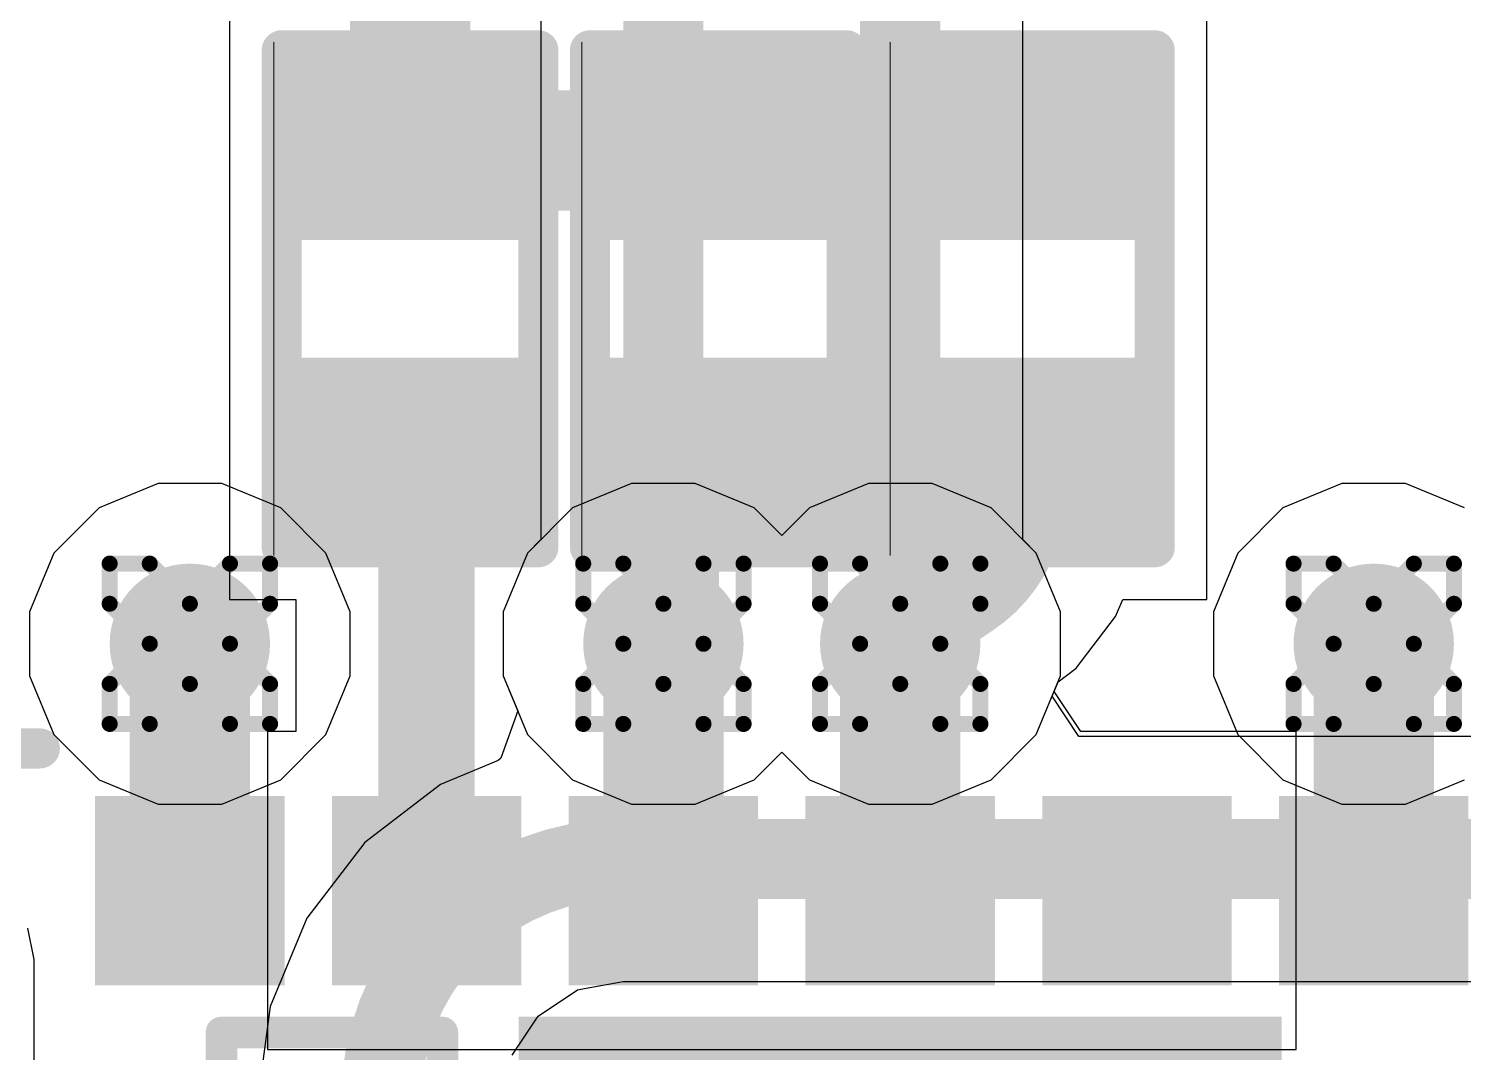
# Model space of a CAD drawing. Header units: inches. Extents: x -0.5 to 14, y -0.2 to 4.7.
# Drawn here: x 0.1427 to 0.3216, y 1.3517 to 1.4794 of the extents above; entities that cross this region are included whole.
import ezdxf

# ---------------------------------------------------------------- set-up
doc = ezdxf.new("R2010")
doc.units = ezdxf.units.IN
doc.header["$MEASUREMENT"] = 0
for name, color, linetype in [('Bottom Layer', 5, 'Continuous'), ('Bottom Overlay', 54, 'Continuous'), ('Bottom Paste', 16, 'Continuous'), ('Bottom Solder', 6, 'Continuous'), ('Drill Drawing', 1, 'Continuous'), ('GND', 16, 'Continuous'), ('POWER', 76, 'Continuous'), ('Top Layer', 1, 'Continuous'), ('Via Holes', 16, 'Continuous')]:
    doc.layers.add(name, color=color, linetype=linetype)

# ---------------------------------------------------------------- blocks, each defined once
blk = doc.blocks.new('R___0402_B_3')
at = {"layer": 'Bottom Layer'}
for points in [[(-0.0095, 0.0125), (-0.0095, -0.0125), (-0.0275, -0.0125), (-0.0275, 0.0125)], [(0.0275, 0.0125), (0.0275, -0.0125), (0.0095, -0.0125), (0.0095, 0.0125)]]:
    blk.add_hatch(color=5, dxfattribs=at).paths.add_polyline_path(points)
at = {"layer": 'Bottom Paste'}
for points in [[(-0.0095, 0.0125), (-0.0095, -0.0125), (-0.0275, -0.0125), (-0.0275, 0.0125)], [(0.0275, 0.0125), (0.0275, -0.0125), (0.0095, -0.0125), (0.0095, 0.0125)]]:
    blk.add_hatch(color=16, dxfattribs=at).paths.add_polyline_path(points)
at = {"layer": 'Bottom Solder'}
for points in [[(-0.00733, 0.01467), (-0.00733, -0.01467), (-0.02967, -0.01467), (-0.02967, 0.01467)], [(0.02967, 0.01467), (0.02967, -0.01467), (0.00733, -0.01467), (0.00733, 0.01467)]]:
    blk.add_hatch(color=6, dxfattribs=at).paths.add_polyline_path(points)
at = {"layer": 'Bottom Overlay'}
for points in [[(-0.031, 0.016, 0.005, 0.005, 0), (0.031, 0.016, 0.005, 0.005, 0)], [(-0.031, 0.016, 0.005, 0.005, 0), (-0.031, -0.016, 0.005, 0.005, 0)], [(0.031, 0.016, 0.005, 0.005, 0), (0.031, -0.016, 0.005, 0.005, 0)], [(-0.032, 0.017, 0.000127, 0.000127, 0), (0.032, 0.017, 0.000127, 0.000127, 0)], [(-0.031, -0.016, 0.005, 0.005, 0), (0.031, -0.016, 0.005, 0.005, 0)]]:
    blk.add_lwpolyline(points, format="xyseb", dxfattribs=at)
for points in [[(-0.03225, 0.016, 0.0025, 0.0025, 1), (-0.02975, 0.016, 0.0025, 0.0025, 1)], [(-0.03225, 0.016, 0.0025, 0.0025, 1), (-0.02975, 0.016, 0.0025, 0.0025, 1)], [(0.02975, 0.016, 0.0025, 0.0025, 1), (0.03225, 0.016, 0.0025, 0.0025, 1)], [(0.02975, 0.016, 0.0025, 0.0025, 1), (0.03225, 0.016, 0.0025, 0.0025, 1)], [(-0.03203, 0.017, 0.0000635, 0.0000635, 1), (-0.03197, 0.017, 0.0000635, 0.0000635, 1)], [(0.03197, 0.017, 0.0000635, 0.0000635, 1), (0.03203, 0.017, 0.0000635, 0.0000635, 1)], [(-0.03225, -0.016, 0.0025, 0.0025, 1), (-0.02975, -0.016, 0.0025, 0.0025, 1)], [(-0.03225, -0.016, 0.0025, 0.0025, 1), (-0.02975, -0.016, 0.0025, 0.0025, 1)], [(0.02975, -0.016, 0.0025, 0.0025, 1), (0.03225, -0.016, 0.0025, 0.0025, 1)], [(0.02975, -0.016, 0.0025, 0.0025, 1), (0.03225, -0.016, 0.0025, 0.0025, 1)]]:
    blk.add_lwpolyline(points, format="xyseb", close=True, dxfattribs=at)
blk = doc.blocks.new('R___0402_B_7')
at = {"layer": 'Bottom Layer'}
for points in [[(-0.0095, 0.0125), (-0.0095, -0.0125), (-0.0275, -0.0125), (-0.0275, 0.0125)], [(0.0275, 0.0125), (0.0275, -0.0125), (0.0095, -0.0125), (0.0095, 0.0125)]]:
    blk.add_hatch(color=5, dxfattribs=at).paths.add_polyline_path(points)
at = {"layer": 'Bottom Paste'}
for points in [[(-0.0095, 0.0125), (-0.0095, -0.0125), (-0.0275, -0.0125), (-0.0275, 0.0125)], [(0.0275, 0.0125), (0.0275, -0.0125), (0.0095, -0.0125), (0.0095, 0.0125)]]:
    blk.add_hatch(color=16, dxfattribs=at).paths.add_polyline_path(points)
at = {"layer": 'Bottom Solder'}
for points in [[(-0.00733, 0.01467), (-0.00733, -0.01467), (-0.02967, -0.01467), (-0.02967, 0.01467)], [(0.02967, 0.01467), (0.02967, -0.01467), (0.00733, -0.01467), (0.00733, 0.01467)]]:
    blk.add_hatch(color=6, dxfattribs=at).paths.add_polyline_path(points)
at = {"layer": 'Bottom Overlay'}
for points in [[(-0.031, 0.016, 0.005, 0.005, 0), (-0.031, -0.016, 0.005, 0.005, 0)], [(-0.031, 0.016, 0.005, 0.005, 0), (0.031, 0.016, 0.005, 0.005, 0)], [(0.031, 0.016, 0.005, 0.005, 0), (0.031, -0.016, 0.005, 0.005, 0)], [(-0.032, 0.017, 0.000127, 0.000127, 0), (0.032, 0.017, 0.000127, 0.000127, 0)], [(-0.031, -0.016, 0.005, 0.005, 0), (0.031, -0.016, 0.005, 0.005, 0)]]:
    blk.add_lwpolyline(points, format="xyseb", dxfattribs=at)
for points in [[(-0.03225, 0.016, 0.0025, 0.0025, 1), (-0.02975, 0.016, 0.0025, 0.0025, 1)], [(-0.03225, 0.016, 0.0025, 0.0025, 1), (-0.02975, 0.016, 0.0025, 0.0025, 1)], [(0.02975, 0.016, 0.0025, 0.0025, 1), (0.03225, 0.016, 0.0025, 0.0025, 1)], [(0.02975, 0.016, 0.0025, 0.0025, 1), (0.03225, 0.016, 0.0025, 0.0025, 1)], [(-0.03203, 0.017, 0.0000635, 0.0000635, 1), (-0.03197, 0.017, 0.0000635, 0.0000635, 1)], [(0.03197, 0.017, 0.0000635, 0.0000635, 1), (0.03203, 0.017, 0.0000635, 0.0000635, 1)], [(-0.03225, -0.016, 0.0025, 0.0025, 1), (-0.02975, -0.016, 0.0025, 0.0025, 1)], [(-0.03225, -0.016, 0.0025, 0.0025, 1), (-0.02975, -0.016, 0.0025, 0.0025, 1)], [(0.02975, -0.016, 0.0025, 0.0025, 1), (0.03225, -0.016, 0.0025, 0.0025, 1)], [(0.02975, -0.016, 0.0025, 0.0025, 1), (0.03225, -0.016, 0.0025, 0.0025, 1)]]:
    blk.add_lwpolyline(points, format="xyseb", close=True, dxfattribs=at)
blk = doc.blocks.new('R___0402_B_8')
at = {"layer": 'Bottom Layer'}
for points in [[(-0.0095, 0.0125), (-0.0095, -0.0125), (-0.0275, -0.0125), (-0.0275, 0.0125)], [(0.0275, 0.0125), (0.0275, -0.0125), (0.0095, -0.0125), (0.0095, 0.0125)]]:
    blk.add_hatch(color=5, dxfattribs=at).paths.add_polyline_path(points)
at = {"layer": 'Bottom Paste'}
for points in [[(-0.0095, 0.0125), (-0.0095, -0.0125), (-0.0275, -0.0125), (-0.0275, 0.0125)], [(0.0275, 0.0125), (0.0275, -0.0125), (0.0095, -0.0125), (0.0095, 0.0125)]]:
    blk.add_hatch(color=16, dxfattribs=at).paths.add_polyline_path(points)
at = {"layer": 'Bottom Solder'}
for points in [[(-0.00733, 0.01467), (-0.00733, -0.01467), (-0.02967, -0.01467), (-0.02967, 0.01467)], [(0.02967, 0.01467), (0.02967, -0.01467), (0.00733, -0.01467), (0.00733, 0.01467)]]:
    blk.add_hatch(color=6, dxfattribs=at).paths.add_polyline_path(points)
at = {"layer": 'Bottom Overlay'}
for points in [[(-0.031, 0.016, 0.005, 0.005, 0), (-0.031, -0.016, 0.005, 0.005, 0)], [(-0.031, 0.016, 0.005, 0.005, 0), (0.031, 0.016, 0.005, 0.005, 0)], [(0.031, 0.016, 0.005, 0.005, 0), (0.031, -0.016, 0.005, 0.005, 0)], [(-0.032, 0.017, 0.000127, 0.000127, 0), (0.032, 0.017, 0.000127, 0.000127, 0)], [(-0.031, -0.016, 0.005, 0.005, 0), (0.031, -0.016, 0.005, 0.005, 0)]]:
    blk.add_lwpolyline(points, format="xyseb", dxfattribs=at)
for points in [[(-0.03225, 0.016, 0.0025, 0.0025, 1), (-0.02975, 0.016, 0.0025, 0.0025, 1)], [(-0.03225, 0.016, 0.0025, 0.0025, 1), (-0.02975, 0.016, 0.0025, 0.0025, 1)], [(0.02975, 0.016, 0.0025, 0.0025, 1), (0.03225, 0.016, 0.0025, 0.0025, 1)], [(0.02975, 0.016, 0.0025, 0.0025, 1), (0.03225, 0.016, 0.0025, 0.0025, 1)], [(-0.03203, 0.017, 0.0000635, 0.0000635, 1), (-0.03197, 0.017, 0.0000635, 0.0000635, 1)], [(0.03197, 0.017, 0.0000635, 0.0000635, 1), (0.03203, 0.017, 0.0000635, 0.0000635, 1)], [(-0.03225, -0.016, 0.0025, 0.0025, 1), (-0.02975, -0.016, 0.0025, 0.0025, 1)], [(-0.03225, -0.016, 0.0025, 0.0025, 1), (-0.02975, -0.016, 0.0025, 0.0025, 1)], [(0.02975, -0.016, 0.0025, 0.0025, 1), (0.03225, -0.016, 0.0025, 0.0025, 1)], [(0.02975, -0.016, 0.0025, 0.0025, 1), (0.03225, -0.016, 0.0025, 0.0025, 1)]]:
    blk.add_lwpolyline(points, format="xyseb", close=True, dxfattribs=at)
blk = doc.blocks.new('VL53L5CXV0GC_1_B_22')
at = {"layer": 'Bottom Layer'}
for points in [[(-0.04559, 0.02362), (0.04559, 0.02362), (0.04559, -0.02363), (-0.04559, -0.02363)], [(-0.06889, -0.03149), (-0.04921, -0.03149), (-0.04921, -0.05118), (-0.06889, -0.05118)], [(-0.03937, -0.03149), (-0.01969, -0.03149), (-0.01969, -0.05118), (-0.03937, -0.05118)], [(-0.00984, -0.03149), (0.00984, -0.03149), (0.00984, -0.05118), (-0.00984, -0.05118)], [(0.01969, -0.03149), (0.03937, -0.03149), (0.03937, -0.05118), (0.01969, -0.05118)], [(0.04922, -0.03149), (0.0689, -0.03149), (0.0689, -0.05118), (0.04922, -0.05118)], [(0.07874, -0.03149), (0.09842, -0.03149), (0.09842, -0.05118), (0.07874, -0.05118)]]:
    blk.add_hatch(color=5, dxfattribs=at).paths.add_polyline_path(points)
at = {"layer": 'Bottom Paste'}
for points in [[(-0.04559, 0.02362), (0.04559, 0.02362), (0.04559, -0.02363), (-0.04559, -0.02363)], [(-0.06889, -0.03149), (-0.04921, -0.03149), (-0.04921, -0.05118), (-0.06889, -0.05118)], [(-0.03937, -0.03149), (-0.01969, -0.03149), (-0.01969, -0.05118), (-0.03937, -0.05118)], [(-0.00984, -0.03149), (0.00984, -0.03149), (0.00984, -0.05118), (-0.00984, -0.05118)], [(0.01969, -0.03149), (0.03937, -0.03149), (0.03937, -0.05118), (0.01969, -0.05118)], [(0.04922, -0.03149), (0.0689, -0.03149), (0.0689, -0.05118), (0.04922, -0.05118)], [(0.07874, -0.03149), (0.09842, -0.03149), (0.09842, -0.05118), (0.07874, -0.05118)]]:
    blk.add_hatch(color=16, dxfattribs=at).paths.add_polyline_path(points)
at = {"layer": 'Bottom Solder'}
for points in [[(-0.04756, 0.02559), (0.04756, 0.02559), (0.04756, -0.0256), (-0.04756, -0.0256)], [(-0.07086, -0.02952), (-0.04724, -0.02952), (-0.04724, -0.05315), (-0.07086, -0.05315)], [(-0.04134, -0.02952), (-0.01772, -0.02952), (-0.01772, -0.05315), (-0.04134, -0.05315)], [(-0.01181, -0.02952), (0.01181, -0.02952), (0.01181, -0.05315), (-0.01181, -0.05315)], [(0.01772, -0.02952), (0.04134, -0.02952), (0.04134, -0.05315), (0.01772, -0.05315)], [(0.04725, -0.02952), (0.07087, -0.02952), (0.07087, -0.05315), (0.04725, -0.05315)], [(0.07677, -0.02952), (0.10039, -0.02952), (0.10039, -0.05315), (0.07677, -0.05315)]]:
    blk.add_hatch(color=6, dxfattribs=at).paths.add_polyline_path(points)
at = {"layer": 'Bottom Overlay'}
for points in [[(0.05709, 0.02361, 0.00394, 0.00394, 0), (0.05709, -0.02363, 0.00394, 0.00394, 0)], [(0.08465, 0.02361, 0.00394, 0.00394, 0), (0.08465, -0.02363, 0.00394, 0.00394, 0)], [(0.08465, -0.02363, 0.00394, 0.00394, 0), (0.05709, -0.02363, 0.00394, 0.00394, 0)], [(0.12599, -0.05906, 0.005, 0.005, 0), (0.10729, -0.05906, 0.005, 0.005, 0)]]:
    blk.add_lwpolyline(points, format="xyseb", dxfattribs=at)
for points in [[(0.05611, -0.02363, 0.00197, 0.00197, 1), (0.05807, -0.02363, 0.00197, 0.00197, 1)], [(0.05611, -0.02363, 0.00197, 0.00197, 1), (0.05807, -0.02363, 0.00197, 0.00197, 1)], [(0.08367, -0.02363, 0.00197, 0.00197, 1), (0.08563, -0.02363, 0.00197, 0.00197, 1)], [(0.08367, -0.02363, 0.00197, 0.00197, 1), (0.08563, -0.02363, 0.00197, 0.00197, 1)], [(0.10604, -0.05906, 0.0025, 0.0025, 1), (0.10854, -0.05906, 0.0025, 0.0025, 1)]]:
    blk.add_lwpolyline(points, format="xyseb", close=True, dxfattribs=at)

msp = doc.modelspace()

# ---------------------------------------------------------------- hatches: boundary and pattern name
at = {"layer": 'Bottom Layer'}
h = msp.add_hatch(color=5, dxfattribs=at)
edge = h.paths.add_edge_path()
edge.add_arc((0.16278, 1.40271), 0.01, 0, 360)
h = msp.add_hatch(color=5, dxfattribs=at)
edge = h.paths.add_edge_path()
edge.add_arc((0.22183, 1.40271), 0.01, 0, 360)
h = msp.add_hatch(color=5, dxfattribs=at)
edge = h.paths.add_edge_path()
edge.add_arc((0.25136, 1.40271), 0.01, 0, 360)
h = msp.add_hatch(color=5, dxfattribs=at)
edge = h.paths.add_edge_path()
edge.add_arc((0.31041, 1.40271), 0.01, 0, 360)
at = {"layer": 'GND'}
h = msp.add_hatch(color=16, dxfattribs=at)
edge = h.paths.add_edge_path()
edge.add_arc((0.16278, 1.40271), 0.01, 0, 360)
h = msp.add_hatch(color=16, dxfattribs=at)
edge = h.paths.add_edge_path()
edge.add_arc((0.22183, 1.40271), 0.01, 0, 360)
h = msp.add_hatch(color=16, dxfattribs=at)
edge = h.paths.add_edge_path()
edge.add_arc((0.25136, 1.40271), 0.01, 0, 360)
h = msp.add_hatch(color=16, dxfattribs=at)
edge = h.paths.add_edge_path()
edge.add_arc((0.31041, 1.40271), 0.01, 0, 360)
at = {"layer": 'POWER'}
h = msp.add_hatch(color=76, dxfattribs=at)
edge = h.paths.add_edge_path()
edge.add_arc((0.16278, 1.40271), 0.01, 0, 360)
h = msp.add_hatch(color=76, dxfattribs=at)
edge = h.paths.add_edge_path()
edge.add_arc((0.22183, 1.40271), 0.01, 0, 360)
h = msp.add_hatch(color=76, dxfattribs=at)
edge = h.paths.add_edge_path()
edge.add_arc((0.25136, 1.40271), 0.01, 0, 360)
h = msp.add_hatch(color=76, dxfattribs=at)
edge = h.paths.add_edge_path()
edge.add_arc((0.31041, 1.40271), 0.01, 0, 360)
at = {"layer": 'Top Layer'}
h = msp.add_hatch(color=1, dxfattribs=at)
edge = h.paths.add_edge_path()
edge.add_arc((0.16278, 1.40271), 0.01, 0, 360)
h = msp.add_hatch(color=1, dxfattribs=at)
edge = h.paths.add_edge_path()
edge.add_arc((0.22183, 1.40271), 0.01, 0, 360)
h = msp.add_hatch(color=1, dxfattribs=at)
edge = h.paths.add_edge_path()
edge.add_arc((0.25136, 1.40271), 0.01, 0, 360)
h = msp.add_hatch(color=1, dxfattribs=at)
edge = h.paths.add_edge_path()
edge.add_arc((0.31041, 1.40271), 0.01, 0, 360)
at = {"layer": 'Via Holes'}
h = msp.add_hatch(color=7, dxfattribs=at)
edge = h.paths.add_edge_path()
edge.add_arc((0.16278, 1.40271), 0.005, 0, 360)
h = msp.add_hatch(color=7, dxfattribs=at)
edge = h.paths.add_edge_path()
edge.add_arc((0.22183, 1.40271), 0.005, 0, 360)
h = msp.add_hatch(color=7, dxfattribs=at)
edge = h.paths.add_edge_path()
edge.add_arc((0.25136, 1.40271), 0.005, 0, 360)
h = msp.add_hatch(color=7, dxfattribs=at)
edge = h.paths.add_edge_path()
edge.add_arc((0.31041, 1.40271), 0.005, 0, 360)

# ---------------------------------------------------------------- linework, layer by layer
at = {"layer": 'Bottom Layer'}
for p, q in [((0.16774, 1.48325), (0.16774, 1.44525)), ((0.2896, 1.44525), (0.2896, 1.48325)), ((0.16774, 1.44525), (0.16774, 1.40825)), ((0.2896, 1.40825), (0.2896, 1.44525)), ((0.16774, 1.40825), (0.17599, 1.40825)), ((0.17599, 1.40825), (0.17599, 1.39177)), ((0.27822, 1.4061), (0.27911, 1.40825)), ((0.27911, 1.40825), (0.2896, 1.40825)), ((0.27329, 1.39968), (0.27822, 1.4061)), ((0.27105, 1.39796), (0.27329, 1.39968)), ((0.27055, 1.39677), (0.27105, 1.39796)), ((0.27389, 1.39177), (0.27055, 1.39677)), ((0.17599, 1.39177), (0.17246, 1.39177)), ((0.17246, 1.39177), (0.17246, 1.35208)), ((0.30074, 1.39177), (0.27389, 1.39177)), ((0.30074, 1.35208), (0.30074, 1.39177)), ((0.17246, 1.35208), (0.30074, 1.35208))]:
    msp.add_line(p, q, dxfattribs=at)
for points in [[(0.19024, 1.46425, 0.015, 0.015, 0), (0.19024, 1.49964, 0.015, 0.015, 0)], [(0.19024, 1.46425, 0.015, 0.015, 0), (0.2671, 1.46425, 0.015, 0.015, 0)], [(0.22375, 1.42325, 0.01, 0.01, 0), (0.22775, 1.42725, 0.01, 0.01, 0)], [(0.22775, 1.42725, 0.01, 0.01, 0), (0.22867, 1.42725, 0.01, 0.01, 0)], [(0.2671, 1.4216, 0.01, 0.01, 0), (0.2671, 1.42725, 0.01, 0.01, 0)], [(0.1923, 1.37193, 0.012, 0.012, 0), (0.1923, 1.42425, 0.012, 0.012, 0)], [(0.22375, 1.40462, 0.01, 0.01, 0), (0.22375, 1.42325, 0.01, 0.01, 0)], [(0.2671, 1.4216, 0.01, 0.01, -0.251161), (0.26008, 1.40849, 0.01, 0.01, 0)], [(0.25136, 1.40271, 0.01, 0.01, 0), (0.26008, 1.40849, 0.01, 0.01, 0)], [(0.16278, 1.37193, 0.015, 0.015, 0), (0.16278, 1.40271, 0.015, 0.015, 0)], [(0.22183, 1.37193, 0.015, 0.015, 0), (0.22183, 1.40271, 0.015, 0.015, 0)], [(0.25136, 1.37193, 0.015, 0.015, 0), (0.25136, 1.40271, 0.015, 0.015, 0)], [(0.31041, 1.37193, 0.015, 0.015, 0), (0.31041, 1.40271, 0.015, 0.015, 0)], [(0.22183, 1.40271, 0.01, 0.01, 0), (0.22375, 1.40462, 0.01, 0.01, 0)]]:
    msp.add_lwpolyline(points, format="xyseb", dxfattribs=at)
for points in [[(0.18649, 1.46425, 0.0075, 0.0075, 1), (0.19399, 1.46425, 0.0075, 0.0075, 1)], [(0.18649, 1.46425, 0.0075, 0.0075, 1), (0.19399, 1.46425, 0.0075, 0.0075, 1)], [(0.26335, 1.46425, 0.0075, 0.0075, 1), (0.27085, 1.46425, 0.0075, 0.0075, 1)], [(0.22525, 1.42725, 0.005, 0.005, 1), (0.23025, 1.42725, 0.005, 0.005, 1)], [(0.22525, 1.42725, 0.005, 0.005, 1), (0.23025, 1.42725, 0.005, 0.005, 1)], [(0.22617, 1.42725, 0.005, 0.005, 1), (0.23117, 1.42725, 0.005, 0.005, 1)], [(0.2646, 1.42725, 0.005, 0.005, 1), (0.2696, 1.42725, 0.005, 0.005, 1)], [(0.1893, 1.42425, 0.006, 0.006, 1), (0.1953, 1.42425, 0.006, 0.006, 1)], [(0.22125, 1.42325, 0.005, 0.005, 1), (0.22625, 1.42325, 0.005, 0.005, 1)], [(0.22125, 1.42325, 0.005, 0.005, 1), (0.22625, 1.42325, 0.005, 0.005, 1)], [(0.2646, 1.4216, 0.005, 0.005, 1), (0.2696, 1.4216, 0.005, 0.005, 1)], [(0.2646, 1.4216, 0.005, 0.005, 1), (0.2696, 1.4216, 0.005, 0.005, 1)], [(0.25758, 1.40849, 0.005, 0.005, 1), (0.26258, 1.40849, 0.005, 0.005, 1)], [(0.25758, 1.40849, 0.005, 0.005, 1), (0.26258, 1.40849, 0.005, 0.005, 1)], [(0.15903, 1.40271, 0.0075, 0.0075, 1), (0.16653, 1.40271, 0.0075, 0.0075, 1)], [(0.21808, 1.40271, 0.0075, 0.0075, 1), (0.22558, 1.40271, 0.0075, 0.0075, 1)], [(0.24761, 1.40271, 0.0075, 0.0075, 1), (0.25511, 1.40271, 0.0075, 0.0075, 1)], [(0.30666, 1.40271, 0.0075, 0.0075, 1), (0.31416, 1.40271, 0.0075, 0.0075, 1)], [(0.22125, 1.40462, 0.005, 0.005, 1), (0.22625, 1.40462, 0.005, 0.005, 1)], [(0.22125, 1.40462, 0.005, 0.005, 1), (0.22625, 1.40462, 0.005, 0.005, 1)], [(0.21933, 1.40271, 0.005, 0.005, 1), (0.22433, 1.40271, 0.005, 0.005, 1)], [(0.24886, 1.40271, 0.005, 0.005, 1), (0.25386, 1.40271, 0.005, 0.005, 1)], [(0.15903, 1.37193, 0.0075, 0.0075, 1), (0.16653, 1.37193, 0.0075, 0.0075, 1)], [(0.21808, 1.37193, 0.0075, 0.0075, 1), (0.22558, 1.37193, 0.0075, 0.0075, 1)], [(0.24761, 1.37193, 0.0075, 0.0075, 1), (0.25511, 1.37193, 0.0075, 0.0075, 1)], [(0.30666, 1.37193, 0.0075, 0.0075, 1), (0.31416, 1.37193, 0.0075, 0.0075, 1)], [(0.1893, 1.37193, 0.006, 0.006, 1), (0.1953, 1.37193, 0.006, 0.006, 1)]]:
    msp.add_lwpolyline(points, format="xyseb", close=True, dxfattribs=at)
at = {"layer": 'Drill Drawing'}
for points in [[(0.15278, 1.4077, 0.002, 0.002, 0), (0.15278, 1.41271, 0.002, 0.002, 0)], [(0.15278, 1.41271, 0.002, 0.002, 0), (0.15778, 1.41271, 0.002, 0.002, 0)], [(0.15778, 1.41271, 0.002, 0.002, 0), (0.16278, 1.4077, 0.002, 0.002, 0)], [(0.16278, 1.4077, 0.002, 0.002, 0), (0.16778, 1.41271, 0.002, 0.002, 0)], [(0.16778, 1.41271, 0.002, 0.002, 0), (0.17278, 1.41271, 0.002, 0.002, 0)], [(0.17278, 1.4077, 0.002, 0.002, 0), (0.17278, 1.41271, 0.002, 0.002, 0)], [(0.21183, 1.4077, 0.002, 0.002, 0), (0.21183, 1.41271, 0.002, 0.002, 0)], [(0.21183, 1.41271, 0.002, 0.002, 0), (0.21683, 1.41271, 0.002, 0.002, 0)], [(0.21683, 1.41271, 0.002, 0.002, 0), (0.22183, 1.4077, 0.002, 0.002, 0)], [(0.22183, 1.4077, 0.002, 0.002, 0), (0.22683, 1.41271, 0.002, 0.002, 0)], [(0.22683, 1.41271, 0.002, 0.002, 0), (0.23183, 1.41271, 0.002, 0.002, 0)], [(0.23183, 1.4077, 0.002, 0.002, 0), (0.23183, 1.41271, 0.002, 0.002, 0)], [(0.24136, 1.4077, 0.002, 0.002, 0), (0.24136, 1.41271, 0.002, 0.002, 0)], [(0.24136, 1.41271, 0.002, 0.002, 0), (0.24636, 1.41271, 0.002, 0.002, 0)], [(0.24636, 1.41271, 0.002, 0.002, 0), (0.25136, 1.4077, 0.002, 0.002, 0)], [(0.25136, 1.4077, 0.002, 0.002, 0), (0.25636, 1.41271, 0.002, 0.002, 0)], [(0.25636, 1.41271, 0.002, 0.002, 0), (0.26136, 1.41271, 0.002, 0.002, 0)], [(0.26136, 1.4077, 0.002, 0.002, 0), (0.26136, 1.41271, 0.002, 0.002, 0)], [(0.30041, 1.4077, 0.002, 0.002, 0), (0.30041, 1.41271, 0.002, 0.002, 0)], [(0.30041, 1.41271, 0.002, 0.002, 0), (0.30541, 1.41271, 0.002, 0.002, 0)], [(0.30541, 1.41271, 0.002, 0.002, 0), (0.31041, 1.4077, 0.002, 0.002, 0)], [(0.31041, 1.4077, 0.002, 0.002, 0), (0.31541, 1.41271, 0.002, 0.002, 0)], [(0.31541, 1.41271, 0.002, 0.002, 0), (0.32041, 1.41271, 0.002, 0.002, 0)], [(0.32041, 1.4077, 0.002, 0.002, 0), (0.32041, 1.41271, 0.002, 0.002, 0)], [(0.15278, 1.4077, 0.002, 0.002, 0), (0.15778, 1.40271, 0.002, 0.002, 0)], [(0.16778, 1.40271, 0.002, 0.002, 0), (0.17278, 1.4077, 0.002, 0.002, 0)], [(0.21183, 1.4077, 0.002, 0.002, 0), (0.21683, 1.40271, 0.002, 0.002, 0)], [(0.22683, 1.40271, 0.002, 0.002, 0), (0.23183, 1.4077, 0.002, 0.002, 0)], [(0.24136, 1.4077, 0.002, 0.002, 0), (0.24636, 1.40271, 0.002, 0.002, 0)], [(0.25636, 1.40271, 0.002, 0.002, 0), (0.26136, 1.4077, 0.002, 0.002, 0)], [(0.30041, 1.4077, 0.002, 0.002, 0), (0.30541, 1.40271, 0.002, 0.002, 0)], [(0.31541, 1.40271, 0.002, 0.002, 0), (0.32041, 1.4077, 0.002, 0.002, 0)], [(0.15278, 1.3977, 0.002, 0.002, 0), (0.15778, 1.40271, 0.002, 0.002, 0)], [(0.16778, 1.40271, 0.002, 0.002, 0), (0.17278, 1.3977, 0.002, 0.002, 0)], [(0.21183, 1.3977, 0.002, 0.002, 0), (0.21683, 1.40271, 0.002, 0.002, 0)], [(0.22683, 1.40271, 0.002, 0.002, 0), (0.23183, 1.3977, 0.002, 0.002, 0)], [(0.24136, 1.3977, 0.002, 0.002, 0), (0.24636, 1.40271, 0.002, 0.002, 0)], [(0.25636, 1.40271, 0.002, 0.002, 0), (0.26136, 1.3977, 0.002, 0.002, 0)], [(0.30041, 1.3977, 0.002, 0.002, 0), (0.30541, 1.40271, 0.002, 0.002, 0)], [(0.31541, 1.40271, 0.002, 0.002, 0), (0.32041, 1.3977, 0.002, 0.002, 0)], [(0.15278, 1.39271, 0.002, 0.002, 0), (0.15278, 1.3977, 0.002, 0.002, 0)], [(0.15778, 1.39271, 0.002, 0.002, 0), (0.16278, 1.3977, 0.002, 0.002, 0)], [(0.16278, 1.3977, 0.002, 0.002, 0), (0.16778, 1.39271, 0.002, 0.002, 0)], [(0.17278, 1.39271, 0.002, 0.002, 0), (0.17278, 1.3977, 0.002, 0.002, 0)], [(0.21183, 1.39271, 0.002, 0.002, 0), (0.21183, 1.3977, 0.002, 0.002, 0)], [(0.21683, 1.39271, 0.002, 0.002, 0), (0.22183, 1.3977, 0.002, 0.002, 0)], [(0.22183, 1.3977, 0.002, 0.002, 0), (0.22683, 1.39271, 0.002, 0.002, 0)], [(0.23183, 1.39271, 0.002, 0.002, 0), (0.23183, 1.3977, 0.002, 0.002, 0)], [(0.24136, 1.39271, 0.002, 0.002, 0), (0.24136, 1.3977, 0.002, 0.002, 0)], [(0.24636, 1.39271, 0.002, 0.002, 0), (0.25136, 1.3977, 0.002, 0.002, 0)], [(0.25136, 1.3977, 0.002, 0.002, 0), (0.25636, 1.39271, 0.002, 0.002, 0)], [(0.26136, 1.39271, 0.002, 0.002, 0), (0.26136, 1.3977, 0.002, 0.002, 0)], [(0.30041, 1.39271, 0.002, 0.002, 0), (0.30041, 1.3977, 0.002, 0.002, 0)], [(0.30541, 1.39271, 0.002, 0.002, 0), (0.31041, 1.3977, 0.002, 0.002, 0)], [(0.31041, 1.3977, 0.002, 0.002, 0), (0.31541, 1.39271, 0.002, 0.002, 0)], [(0.32041, 1.39271, 0.002, 0.002, 0), (0.32041, 1.3977, 0.002, 0.002, 0)], [(0.15278, 1.39271, 0.002, 0.002, 0), (0.15778, 1.39271, 0.002, 0.002, 0)], [(0.16778, 1.39271, 0.002, 0.002, 0), (0.17278, 1.39271, 0.002, 0.002, 0)], [(0.21183, 1.39271, 0.002, 0.002, 0), (0.21683, 1.39271, 0.002, 0.002, 0)], [(0.22683, 1.39271, 0.002, 0.002, 0), (0.23183, 1.39271, 0.002, 0.002, 0)], [(0.24136, 1.39271, 0.002, 0.002, 0), (0.24636, 1.39271, 0.002, 0.002, 0)], [(0.25636, 1.39271, 0.002, 0.002, 0), (0.26136, 1.39271, 0.002, 0.002, 0)], [(0.30041, 1.39271, 0.002, 0.002, 0), (0.30541, 1.39271, 0.002, 0.002, 0)], [(0.31541, 1.39271, 0.002, 0.002, 0), (0.32041, 1.39271, 0.002, 0.002, 0)]]:
    msp.add_lwpolyline(points, format="xyseb", dxfattribs=at)
for points in [[(0.15228, 1.41271, 0.001, 0.001, 1), (0.15328, 1.41271, 0.001, 0.001, 1)], [(0.15228, 1.41271, 0.001, 0.001, 1), (0.15328, 1.41271, 0.001, 0.001, 1)], [(0.15728, 1.41271, 0.001, 0.001, 1), (0.15828, 1.41271, 0.001, 0.001, 1)], [(0.15728, 1.41271, 0.001, 0.001, 1), (0.15828, 1.41271, 0.001, 0.001, 1)], [(0.16728, 1.41271, 0.001, 0.001, 1), (0.16828, 1.41271, 0.001, 0.001, 1)], [(0.16728, 1.41271, 0.001, 0.001, 1), (0.16828, 1.41271, 0.001, 0.001, 1)], [(0.17228, 1.41271, 0.001, 0.001, 1), (0.17328, 1.41271, 0.001, 0.001, 1)], [(0.17228, 1.41271, 0.001, 0.001, 1), (0.17328, 1.41271, 0.001, 0.001, 1)], [(0.21133, 1.41271, 0.001, 0.001, 1), (0.21233, 1.41271, 0.001, 0.001, 1)], [(0.21133, 1.41271, 0.001, 0.001, 1), (0.21233, 1.41271, 0.001, 0.001, 1)], [(0.21633, 1.41271, 0.001, 0.001, 1), (0.21733, 1.41271, 0.001, 0.001, 1)], [(0.21633, 1.41271, 0.001, 0.001, 1), (0.21733, 1.41271, 0.001, 0.001, 1)], [(0.22633, 1.41271, 0.001, 0.001, 1), (0.22733, 1.41271, 0.001, 0.001, 1)], [(0.22633, 1.41271, 0.001, 0.001, 1), (0.22733, 1.41271, 0.001, 0.001, 1)], [(0.23133, 1.41271, 0.001, 0.001, 1), (0.23233, 1.41271, 0.001, 0.001, 1)], [(0.23133, 1.41271, 0.001, 0.001, 1), (0.23233, 1.41271, 0.001, 0.001, 1)], [(0.24086, 1.41271, 0.001, 0.001, 1), (0.24186, 1.41271, 0.001, 0.001, 1)], [(0.24086, 1.41271, 0.001, 0.001, 1), (0.24186, 1.41271, 0.001, 0.001, 1)], [(0.24586, 1.41271, 0.001, 0.001, 1), (0.24686, 1.41271, 0.001, 0.001, 1)], [(0.24586, 1.41271, 0.001, 0.001, 1), (0.24686, 1.41271, 0.001, 0.001, 1)], [(0.25586, 1.41271, 0.001, 0.001, 1), (0.25686, 1.41271, 0.001, 0.001, 1)], [(0.25586, 1.41271, 0.001, 0.001, 1), (0.25686, 1.41271, 0.001, 0.001, 1)], [(0.26086, 1.41271, 0.001, 0.001, 1), (0.26186, 1.41271, 0.001, 0.001, 1)], [(0.26086, 1.41271, 0.001, 0.001, 1), (0.26186, 1.41271, 0.001, 0.001, 1)], [(0.29991, 1.41271, 0.001, 0.001, 1), (0.30091, 1.41271, 0.001, 0.001, 1)], [(0.29991, 1.41271, 0.001, 0.001, 1), (0.30091, 1.41271, 0.001, 0.001, 1)], [(0.30491, 1.41271, 0.001, 0.001, 1), (0.30591, 1.41271, 0.001, 0.001, 1)], [(0.30491, 1.41271, 0.001, 0.001, 1), (0.30591, 1.41271, 0.001, 0.001, 1)], [(0.31491, 1.41271, 0.001, 0.001, 1), (0.31591, 1.41271, 0.001, 0.001, 1)], [(0.31491, 1.41271, 0.001, 0.001, 1), (0.31591, 1.41271, 0.001, 0.001, 1)], [(0.31991, 1.41271, 0.001, 0.001, 1), (0.32091, 1.41271, 0.001, 0.001, 1)], [(0.31991, 1.41271, 0.001, 0.001, 1), (0.32091, 1.41271, 0.001, 0.001, 1)], [(0.15228, 1.4077, 0.001, 0.001, 1), (0.15328, 1.4077, 0.001, 0.001, 1)], [(0.15228, 1.4077, 0.001, 0.001, 1), (0.15328, 1.4077, 0.001, 0.001, 1)], [(0.16228, 1.4077, 0.001, 0.001, 1), (0.16328, 1.4077, 0.001, 0.001, 1)], [(0.16228, 1.4077, 0.001, 0.001, 1), (0.16328, 1.4077, 0.001, 0.001, 1)], [(0.17228, 1.4077, 0.001, 0.001, 1), (0.17328, 1.4077, 0.001, 0.001, 1)], [(0.17228, 1.4077, 0.001, 0.001, 1), (0.17328, 1.4077, 0.001, 0.001, 1)], [(0.21133, 1.4077, 0.001, 0.001, 1), (0.21233, 1.4077, 0.001, 0.001, 1)], [(0.21133, 1.4077, 0.001, 0.001, 1), (0.21233, 1.4077, 0.001, 0.001, 1)], [(0.22133, 1.4077, 0.001, 0.001, 1), (0.22233, 1.4077, 0.001, 0.001, 1)], [(0.22133, 1.4077, 0.001, 0.001, 1), (0.22233, 1.4077, 0.001, 0.001, 1)], [(0.23133, 1.4077, 0.001, 0.001, 1), (0.23233, 1.4077, 0.001, 0.001, 1)], [(0.23133, 1.4077, 0.001, 0.001, 1), (0.23233, 1.4077, 0.001, 0.001, 1)], [(0.24086, 1.4077, 0.001, 0.001, 1), (0.24186, 1.4077, 0.001, 0.001, 1)], [(0.24086, 1.4077, 0.001, 0.001, 1), (0.24186, 1.4077, 0.001, 0.001, 1)], [(0.25086, 1.4077, 0.001, 0.001, 1), (0.25186, 1.4077, 0.001, 0.001, 1)], [(0.25086, 1.4077, 0.001, 0.001, 1), (0.25186, 1.4077, 0.001, 0.001, 1)], [(0.26086, 1.4077, 0.001, 0.001, 1), (0.26186, 1.4077, 0.001, 0.001, 1)], [(0.26086, 1.4077, 0.001, 0.001, 1), (0.26186, 1.4077, 0.001, 0.001, 1)], [(0.29991, 1.4077, 0.001, 0.001, 1), (0.30091, 1.4077, 0.001, 0.001, 1)], [(0.29991, 1.4077, 0.001, 0.001, 1), (0.30091, 1.4077, 0.001, 0.001, 1)], [(0.30991, 1.4077, 0.001, 0.001, 1), (0.31091, 1.4077, 0.001, 0.001, 1)], [(0.30991, 1.4077, 0.001, 0.001, 1), (0.31091, 1.4077, 0.001, 0.001, 1)], [(0.31991, 1.4077, 0.001, 0.001, 1), (0.32091, 1.4077, 0.001, 0.001, 1)], [(0.31991, 1.4077, 0.001, 0.001, 1), (0.32091, 1.4077, 0.001, 0.001, 1)], [(0.15728, 1.40271, 0.001, 0.001, 1), (0.15828, 1.40271, 0.001, 0.001, 1)], [(0.15728, 1.40271, 0.001, 0.001, 1), (0.15828, 1.40271, 0.001, 0.001, 1)], [(0.16728, 1.40271, 0.001, 0.001, 1), (0.16828, 1.40271, 0.001, 0.001, 1)], [(0.16728, 1.40271, 0.001, 0.001, 1), (0.16828, 1.40271, 0.001, 0.001, 1)], [(0.21633, 1.40271, 0.001, 0.001, 1), (0.21733, 1.40271, 0.001, 0.001, 1)], [(0.21633, 1.40271, 0.001, 0.001, 1), (0.21733, 1.40271, 0.001, 0.001, 1)], [(0.22633, 1.40271, 0.001, 0.001, 1), (0.22733, 1.40271, 0.001, 0.001, 1)], [(0.22633, 1.40271, 0.001, 0.001, 1), (0.22733, 1.40271, 0.001, 0.001, 1)], [(0.24586, 1.40271, 0.001, 0.001, 1), (0.24686, 1.40271, 0.001, 0.001, 1)], [(0.24586, 1.40271, 0.001, 0.001, 1), (0.24686, 1.40271, 0.001, 0.001, 1)], [(0.25586, 1.40271, 0.001, 0.001, 1), (0.25686, 1.40271, 0.001, 0.001, 1)], [(0.25586, 1.40271, 0.001, 0.001, 1), (0.25686, 1.40271, 0.001, 0.001, 1)], [(0.30491, 1.40271, 0.001, 0.001, 1), (0.30591, 1.40271, 0.001, 0.001, 1)], [(0.30491, 1.40271, 0.001, 0.001, 1), (0.30591, 1.40271, 0.001, 0.001, 1)], [(0.31491, 1.40271, 0.001, 0.001, 1), (0.31591, 1.40271, 0.001, 0.001, 1)], [(0.31491, 1.40271, 0.001, 0.001, 1), (0.31591, 1.40271, 0.001, 0.001, 1)], [(0.15228, 1.3977, 0.001, 0.001, 1), (0.15328, 1.3977, 0.001, 0.001, 1)], [(0.15228, 1.3977, 0.001, 0.001, 1), (0.15328, 1.3977, 0.001, 0.001, 1)], [(0.16228, 1.3977, 0.001, 0.001, 1), (0.16328, 1.3977, 0.001, 0.001, 1)], [(0.16228, 1.3977, 0.001, 0.001, 1), (0.16328, 1.3977, 0.001, 0.001, 1)], [(0.17228, 1.3977, 0.001, 0.001, 1), (0.17328, 1.3977, 0.001, 0.001, 1)], [(0.17228, 1.3977, 0.001, 0.001, 1), (0.17328, 1.3977, 0.001, 0.001, 1)], [(0.21133, 1.3977, 0.001, 0.001, 1), (0.21233, 1.3977, 0.001, 0.001, 1)], [(0.21133, 1.3977, 0.001, 0.001, 1), (0.21233, 1.3977, 0.001, 0.001, 1)], [(0.22133, 1.3977, 0.001, 0.001, 1), (0.22233, 1.3977, 0.001, 0.001, 1)], [(0.22133, 1.3977, 0.001, 0.001, 1), (0.22233, 1.3977, 0.001, 0.001, 1)], [(0.23133, 1.3977, 0.001, 0.001, 1), (0.23233, 1.3977, 0.001, 0.001, 1)], [(0.23133, 1.3977, 0.001, 0.001, 1), (0.23233, 1.3977, 0.001, 0.001, 1)], [(0.24086, 1.3977, 0.001, 0.001, 1), (0.24186, 1.3977, 0.001, 0.001, 1)], [(0.24086, 1.3977, 0.001, 0.001, 1), (0.24186, 1.3977, 0.001, 0.001, 1)], [(0.25086, 1.3977, 0.001, 0.001, 1), (0.25186, 1.3977, 0.001, 0.001, 1)], [(0.25086, 1.3977, 0.001, 0.001, 1), (0.25186, 1.3977, 0.001, 0.001, 1)], [(0.26086, 1.3977, 0.001, 0.001, 1), (0.26186, 1.3977, 0.001, 0.001, 1)], [(0.26086, 1.3977, 0.001, 0.001, 1), (0.26186, 1.3977, 0.001, 0.001, 1)], [(0.29991, 1.3977, 0.001, 0.001, 1), (0.30091, 1.3977, 0.001, 0.001, 1)], [(0.29991, 1.3977, 0.001, 0.001, 1), (0.30091, 1.3977, 0.001, 0.001, 1)], [(0.30991, 1.3977, 0.001, 0.001, 1), (0.31091, 1.3977, 0.001, 0.001, 1)], [(0.30991, 1.3977, 0.001, 0.001, 1), (0.31091, 1.3977, 0.001, 0.001, 1)], [(0.31991, 1.3977, 0.001, 0.001, 1), (0.32091, 1.3977, 0.001, 0.001, 1)], [(0.31991, 1.3977, 0.001, 0.001, 1), (0.32091, 1.3977, 0.001, 0.001, 1)], [(0.15228, 1.39271, 0.001, 0.001, 1), (0.15328, 1.39271, 0.001, 0.001, 1)], [(0.15228, 1.39271, 0.001, 0.001, 1), (0.15328, 1.39271, 0.001, 0.001, 1)], [(0.15728, 1.39271, 0.001, 0.001, 1), (0.15828, 1.39271, 0.001, 0.001, 1)], [(0.15728, 1.39271, 0.001, 0.001, 1), (0.15828, 1.39271, 0.001, 0.001, 1)], [(0.16728, 1.39271, 0.001, 0.001, 1), (0.16828, 1.39271, 0.001, 0.001, 1)], [(0.16728, 1.39271, 0.001, 0.001, 1), (0.16828, 1.39271, 0.001, 0.001, 1)], [(0.17228, 1.39271, 0.001, 0.001, 1), (0.17328, 1.39271, 0.001, 0.001, 1)], [(0.17228, 1.39271, 0.001, 0.001, 1), (0.17328, 1.39271, 0.001, 0.001, 1)], [(0.21133, 1.39271, 0.001, 0.001, 1), (0.21233, 1.39271, 0.001, 0.001, 1)], [(0.21133, 1.39271, 0.001, 0.001, 1), (0.21233, 1.39271, 0.001, 0.001, 1)], [(0.21633, 1.39271, 0.001, 0.001, 1), (0.21733, 1.39271, 0.001, 0.001, 1)], [(0.21633, 1.39271, 0.001, 0.001, 1), (0.21733, 1.39271, 0.001, 0.001, 1)], [(0.22633, 1.39271, 0.001, 0.001, 1), (0.22733, 1.39271, 0.001, 0.001, 1)], [(0.22633, 1.39271, 0.001, 0.001, 1), (0.22733, 1.39271, 0.001, 0.001, 1)], [(0.23133, 1.39271, 0.001, 0.001, 1), (0.23233, 1.39271, 0.001, 0.001, 1)], [(0.23133, 1.39271, 0.001, 0.001, 1), (0.23233, 1.39271, 0.001, 0.001, 1)], [(0.24086, 1.39271, 0.001, 0.001, 1), (0.24186, 1.39271, 0.001, 0.001, 1)], [(0.24086, 1.39271, 0.001, 0.001, 1), (0.24186, 1.39271, 0.001, 0.001, 1)], [(0.24586, 1.39271, 0.001, 0.001, 1), (0.24686, 1.39271, 0.001, 0.001, 1)], [(0.24586, 1.39271, 0.001, 0.001, 1), (0.24686, 1.39271, 0.001, 0.001, 1)], [(0.25586, 1.39271, 0.001, 0.001, 1), (0.25686, 1.39271, 0.001, 0.001, 1)], [(0.25586, 1.39271, 0.001, 0.001, 1), (0.25686, 1.39271, 0.001, 0.001, 1)], [(0.26086, 1.39271, 0.001, 0.001, 1), (0.26186, 1.39271, 0.001, 0.001, 1)], [(0.26086, 1.39271, 0.001, 0.001, 1), (0.26186, 1.39271, 0.001, 0.001, 1)], [(0.29991, 1.39271, 0.001, 0.001, 1), (0.30091, 1.39271, 0.001, 0.001, 1)], [(0.29991, 1.39271, 0.001, 0.001, 1), (0.30091, 1.39271, 0.001, 0.001, 1)], [(0.30491, 1.39271, 0.001, 0.001, 1), (0.30591, 1.39271, 0.001, 0.001, 1)], [(0.30491, 1.39271, 0.001, 0.001, 1), (0.30591, 1.39271, 0.001, 0.001, 1)], [(0.31491, 1.39271, 0.001, 0.001, 1), (0.31591, 1.39271, 0.001, 0.001, 1)], [(0.31491, 1.39271, 0.001, 0.001, 1), (0.31591, 1.39271, 0.001, 0.001, 1)], [(0.31991, 1.39271, 0.001, 0.001, 1), (0.32091, 1.39271, 0.001, 0.001, 1)], [(0.31991, 1.39271, 0.001, 0.001, 1), (0.32091, 1.39271, 0.001, 0.001, 1)]]:
    msp.add_lwpolyline(points, format="xyseb", close=True, dxfattribs=at)
at = {"layer": 'GND'}
for p, q in [((0.21786, 1.42271), (0.2105, 1.41966)), ((0.22581, 1.42271), (0.21786, 1.42271)), ((0.23316, 1.41966), (0.22581, 1.42271)), ((0.24739, 1.42271), (0.24004, 1.41966)), ((0.25534, 1.42271), (0.24739, 1.42271)), ((0.26269, 1.41966), (0.25534, 1.42271)), ((0.2105, 1.41966), (0.20488, 1.41403)), ((0.2366, 1.41622), (0.23316, 1.41966)), ((0.24004, 1.41966), (0.2366, 1.41622)), ((0.26832, 1.41403), (0.26269, 1.41966)), ((0.20488, 1.41403), (0.20183, 1.40668)), ((0.27136, 1.40668), (0.26832, 1.41403)), ((0.20183, 1.40668), (0.20183, 1.39873)), ((0.27136, 1.39873), (0.27136, 1.40668)), ((0.20183, 1.39873), (0.20488, 1.39138)), ((0.26832, 1.39138), (0.27136, 1.39873)), ((0.20488, 1.39138), (0.2105, 1.38575)), ((0.26269, 1.38575), (0.26832, 1.39138)), ((0.23316, 1.38575), (0.2366, 1.38919)), ((0.2366, 1.38919), (0.24004, 1.38575)), ((0.2105, 1.38575), (0.21786, 1.38271)), ((0.22581, 1.38271), (0.23316, 1.38575)), ((0.24004, 1.38575), (0.24739, 1.38271)), ((0.25534, 1.38271), (0.26269, 1.38575)), ((0.21786, 1.38271), (0.22581, 1.38271)), ((0.24739, 1.38271), (0.25534, 1.38271))]:
    msp.add_line(p, q, dxfattribs=at)
at = {"layer": 'POWER'}
for p, q in [((0.15881, 1.42271), (0.15146, 1.41966)), ((0.16676, 1.42271), (0.15881, 1.42271)), ((0.17411, 1.41966), (0.16676, 1.42271)), ((0.21786, 1.42271), (0.2105, 1.41966)), ((0.22581, 1.42271), (0.21786, 1.42271)), ((0.23316, 1.41966), (0.22581, 1.42271)), ((0.24739, 1.42271), (0.24004, 1.41966)), ((0.25534, 1.42271), (0.24739, 1.42271)), ((0.26269, 1.41966), (0.25534, 1.42271)), ((0.30644, 1.42271), (0.29909, 1.41966)), ((0.31439, 1.42271), (0.30644, 1.42271)), ((0.32174, 1.41966), (0.31439, 1.42271)), ((0.15146, 1.41966), (0.14583, 1.41403)), ((0.17974, 1.41403), (0.17411, 1.41966)), ((0.2105, 1.41966), (0.20488, 1.41403)), ((0.2366, 1.41622), (0.23316, 1.41966)), ((0.24004, 1.41966), (0.2366, 1.41622)), ((0.26832, 1.41403), (0.26269, 1.41966)), ((0.29909, 1.41966), (0.29346, 1.41403)), ((0.14583, 1.41403), (0.14278, 1.40668)), ((0.18278, 1.40668), (0.17974, 1.41403)), ((0.20488, 1.41403), (0.20183, 1.40668)), ((0.27136, 1.40668), (0.26832, 1.41403)), ((0.29346, 1.41403), (0.29041, 1.40668)), ((0.14278, 1.40668), (0.14278, 1.39873)), ((0.18278, 1.39873), (0.18278, 1.40668)), ((0.20183, 1.40668), (0.20183, 1.39873)), ((0.27136, 1.39873), (0.27136, 1.40668)), ((0.29041, 1.40668), (0.29041, 1.39873)), ((0.14278, 1.39873), (0.14583, 1.39138)), ((0.17974, 1.39138), (0.18278, 1.39873)), ((0.20183, 1.39873), (0.20488, 1.39138)), ((0.26832, 1.39138), (0.27136, 1.39873)), ((0.29041, 1.39873), (0.29346, 1.39138)), ((0.14583, 1.39138), (0.15146, 1.38575)), ((0.17411, 1.38575), (0.17974, 1.39138)), ((0.20488, 1.39138), (0.2105, 1.38575)), ((0.26269, 1.38575), (0.26832, 1.39138)), ((0.29346, 1.39138), (0.29909, 1.38575)), ((0.23316, 1.38575), (0.2366, 1.38919)), ((0.2366, 1.38919), (0.24004, 1.38575)), ((0.15146, 1.38575), (0.15881, 1.38271)), ((0.16676, 1.38271), (0.17411, 1.38575)), ((0.2105, 1.38575), (0.21786, 1.38271)), ((0.22581, 1.38271), (0.23316, 1.38575)), ((0.24004, 1.38575), (0.24739, 1.38271)), ((0.25534, 1.38271), (0.26269, 1.38575)), ((0.29909, 1.38575), (0.30644, 1.38271)), ((0.31439, 1.38271), (0.32174, 1.38575)), ((0.15881, 1.38271), (0.16676, 1.38271)), ((0.21786, 1.38271), (0.22581, 1.38271)), ((0.24739, 1.38271), (0.25534, 1.38271)), ((0.30644, 1.38271), (0.31439, 1.38271))]:
    msp.add_line(p, q, dxfattribs=at)
at = {"layer": 'Top Layer'}
for p, q in [((0.26666, 1.4157), (0.26666, 1.5017)), ((0.20654, 1.48113), (0.20654, 1.4157)), ((0.20654, 1.4157), (0.20488, 1.41403)), ((0.26832, 1.41403), (0.26666, 1.4157)), ((0.20488, 1.41403), (0.20183, 1.40668)), ((0.27136, 1.40668), (0.26832, 1.41403)), ((0.20183, 1.40668), (0.20183, 1.39873)), ((0.27136, 1.39873), (0.27136, 1.40668)), ((0.20183, 1.39873), (0.20366, 1.39433)), ((0.2703, 1.39616), (0.27136, 1.39873)), ((0.27364, 1.39116), (0.2703, 1.39616)), ((0.20366, 1.39433), (0.20155, 1.38842)), ((0.40186, 1.39116), (0.27364, 1.39116)), ((0.20155, 1.38842), (0.20122, 1.38813)), ((0.20122, 1.38813), (0.19404, 1.38515)), ((0.19404, 1.38515), (0.18459, 1.37791)), ((0.18459, 1.37791), (0.17735, 1.36846)), ((0.14336, 1.36334), (0.14258, 1.36725)), ((0.17735, 1.36846), (0.17279, 1.35747)), ((0.14336, 1.12565), (0.14336, 1.36334)), ((0.2111, 1.35952), (0.21221, 1.35974)), ((0.21221, 1.35974), (0.21683, 1.36058)), ((0.21683, 1.36058), (0.21683, 1.36058)), ((0.21683, 1.36058), (0.22183, 1.36058)), ((0.22183, 1.36058), (0.22183, 1.36058)), ((0.22183, 1.36058), (0.40186, 1.36058)), ((0.20623, 1.35627), (0.2111, 1.35952)), ((0.17279, 1.35747), (0.17124, 1.34567)), ((0.20298, 1.3514), (0.20623, 1.35627))]:
    msp.add_line(p, q, dxfattribs=at)
for points in [[(0.22183, 1.40271, 0.01, 0.01, 0), (0.22183, 1.51645, 0.01, 0.01, 0)], [(0.25136, 1.40271, 0.01, 0.01, 0), (0.25136, 1.5017, 0.01, 0.01, 0)], [(0.18663, 1.34567, 0.01, 0.01, -0.414214), (0.21683, 1.37587, 0.01, 0.01, 0)], [(0.22183, 1.37587, 0.01, 0.01, 0), (0.41485, 1.37587, 0.01, 0.01, 0)]]:
    msp.add_lwpolyline(points, format="xyseb", dxfattribs=at)
for points in [[(0.21933, 1.40271, 0.005, 0.005, 1), (0.22433, 1.40271, 0.005, 0.005, 1)], [(0.24886, 1.40271, 0.005, 0.005, 1), (0.25386, 1.40271, 0.005, 0.005, 1)], [(0.21433, 1.37587, 0.005, 0.005, 1), (0.21933, 1.37587, 0.005, 0.005, 1)], [(0.21933, 1.37587, 0.005, 0.005, 1), (0.22433, 1.37587, 0.005, 0.005, 1)]]:
    msp.add_lwpolyline(points, format="xyseb", close=True, dxfattribs=at)

# ---------------------------------------------------------------- block references
for name, p, rotation in [('R___0402_B_3', (0.19024, 1.44575), 90), ('R___0402_B_8', (0.22867, 1.44575), 90), ('R___0402_B_7', (0.2671, 1.44575), 90), ('VL53L5CXV0GC_1_B_22', (0.25136, 1.33059), 180)]:
    msp.add_blockref(name, p, dxfattribs=dict(rotation=rotation))

doc.saveas('drawing.dxf')
